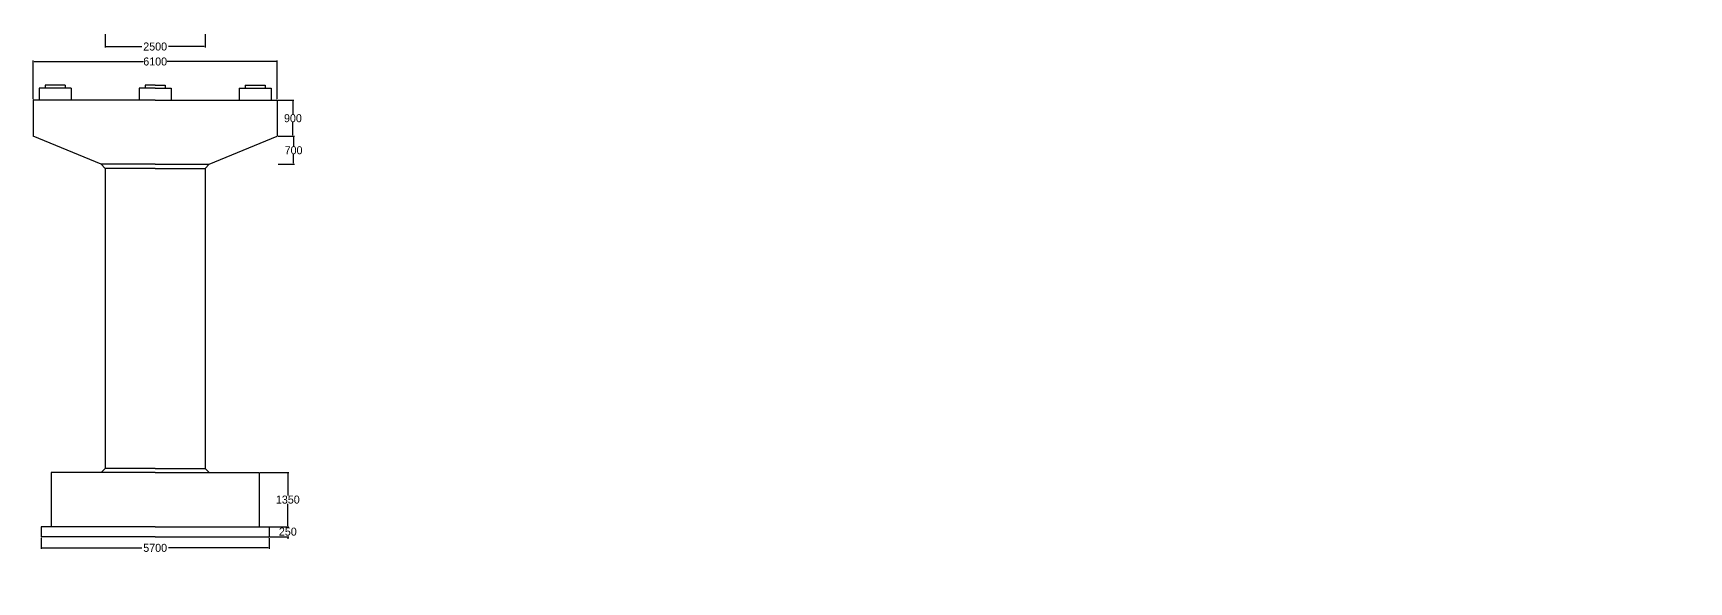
# Model space of a CAD drawing. Header units: millimetres. Extents: x -2958 to 5293396, y -10292 to 3413.
# Drawn here: x -2958 to 38420, y -10292 to 3413 of the extents above; entities that cross this region are included whole.
import ezdxf

# ---------------------------------------------------------------- set-up
doc = ezdxf.new("R2010")
doc.units = ezdxf.units.MM
doc.header["$MEASUREMENT"] = 0
doc.dimstyles.get("Standard").update_dxf_attribs({"dimtxt": 200, "dimasz": 25, "dimexe": 25, "dimexo": 25, "dimgap": 0.09, "dimtad": 0, "dimtih": 1, "dimtoh": 1, "dimdec": 0, "dimzin": 0, "dimdsep": 46, "dimtxsty": 'Standard', "dimcen": 25, "dimadec": 0, "dimazin": 0, "dimtfac": 1, "dimtdec": 0, "dimtofl": 0, "dimtmove": 0, "dimatfit": 3, "dimfxl": 0, "dimtolj": 1, "dimtzin": 0, "dimarcsym": 0})

# ---------------------------------------------------------------- blocks, each defined once
blk = doc.blocks.new('*D1')
at = {"color": 0, "lineweight": -2}
for p, q in [((-2758, -9188), (-2758, -9468)), ((-2733, -9443), (-241, -9443)), ((2917, -9443), (425, -9443)), ((2942, -9188), (2942, -9468))]:
    blk.add_line(p, q, dxfattribs=at)
at = {"color": 0}
for points in [[(-2733, -9438), (-2733, -9447), (-2758, -9443)], [(2917, -9438), (2917, -9447), (2942, -9443)]]:
    blk.add_solid(points, dxfattribs=at)
at = {"layer": 'Defpoints', "color": 0}
for p in [(-2758, -9163), (2942, -9163), (2942, -9443)]:
    blk.add_point(p, dxfattribs=at)
at = {"color": 0, "insert": (92, -9443), "char_height": 200, "attachment_point": 5}
blk.add_mtext('\\A1;5700', dxfattribs=at)
blk = doc.blocks.new('*D2')
at = {"color": 0, "lineweight": -2}
for p, q in [((2717, -7563), (3432, -7563)), ((3407, -7588), (3407, -8138)), ((3407, -8888), (3407, -8339)), ((2717, -8913), (3432, -8913))]:
    blk.add_line(p, q, dxfattribs=at)
at = {"color": 0}
for points in [[(3403, -7588), (3411, -7588), (3407, -7563)], [(3403, -8888), (3411, -8888), (3407, -8913)]]:
    blk.add_solid(points, dxfattribs=at)
at = {"layer": 'Defpoints', "color": 0}
for p in [(2692, -7563), (2692, -8913), (3407, -8913)]:
    blk.add_point(p, dxfattribs=at)
at = {"color": 0, "insert": (3407, -8238), "char_height": 200, "attachment_point": 5}
blk.add_mtext('\\A1;1350', dxfattribs=at)
blk = doc.blocks.new('*D3')
at = {"color": 0, "lineweight": -2}
for p, q in [((2967, -8913), (3432, -8913)), ((3407, -8888), (3407, -8863)), ((2967, -9163), (3432, -9163)), ((3407, -9188), (3407, -9213))]:
    blk.add_line(p, q, dxfattribs=at)
at = {"color": 0}
for points in [[(3403, -8888), (3411, -8888), (3407, -8913)], [(3403, -9188), (3411, -9188), (3407, -9163)]]:
    blk.add_solid(points, dxfattribs=at)
at = {"layer": 'Defpoints', "color": 0}
for p in [(2942, -8913), (2942, -9163), (3407, -9163)]:
    blk.add_point(p, dxfattribs=at)
at = {"color": 0, "insert": (3407, -9038), "char_height": 200, "attachment_point": 5}
blk.add_mtext('\\A1;250', dxfattribs=at)
blk = doc.blocks.new('*D4')
at = {"color": 0, "lineweight": -2}
for p, q in [((3167, 1737), (3560, 1737)), ((3535, 1712), (3535, 1387)), ((3167, 837), (3560, 837)), ((3535, 862), (3535, 1186))]:
    blk.add_line(p, q, dxfattribs=at)
at = {"color": 0}
for points in [[(3531, 1712), (3539, 1712), (3535, 1737)], [(3531, 862), (3539, 862), (3535, 837)]]:
    blk.add_solid(points, dxfattribs=at)
at = {"layer": 'Defpoints', "color": 0}
for p in [(3142, 1737), (3142, 837), (3535, 837)]:
    blk.add_point(p, dxfattribs=at)
at = {"color": 0, "insert": (3535, 1287), "char_height": 200, "attachment_point": 5}
blk.add_mtext('\\A1;900', dxfattribs=at)
blk = doc.blocks.new('*D7')
at = {"color": 0, "lineweight": -2}
for p, q in [((3167, 837), (3576, 837)), ((3551, 812), (3551, 587)), ((3167, 137), (3576, 137)), ((3551, 162), (3551, 386))]:
    blk.add_line(p, q, dxfattribs=at)
at = {"color": 0}
for points in [[(3547, 812), (3555, 812), (3551, 837)], [(3547, 162), (3555, 162), (3551, 137)]]:
    blk.add_solid(points, dxfattribs=at)
at = {"layer": 'Defpoints', "color": 0}
for p in [(3142, 837), (3551, 837), (3142, 137)]:
    blk.add_point(p, dxfattribs=at)
at = {"color": 0, "insert": (3551, 487), "char_height": 200, "attachment_point": 5}
blk.add_mtext('\\A1;700', dxfattribs=at)
blk = doc.blocks.new('*D8')
at = {"color": 0, "lineweight": -2}
for p, q in [((-2958, 1762), (-2958, 2729)), ((-2933, 2704), (-208, 2704)), ((3117, 2704), (392, 2704)), ((3142, 1762), (3142, 2729))]:
    blk.add_line(p, q, dxfattribs=at)
at = {"color": 0}
for points in [[(-2933, 2708), (-2933, 2700), (-2958, 2704)], [(3117, 2708), (3117, 2700), (3142, 2704)]]:
    blk.add_solid(points, dxfattribs=at)
at = {"layer": 'Defpoints', "color": 0}
for p in [(3142, 2704), (-2958, 1737), (3142, 1737)]:
    blk.add_point(p, dxfattribs=at)
at = {"color": 0, "insert": (92, 2704), "char_height": 200, "attachment_point": 5}
blk.add_mtext('\\A1;6100', dxfattribs=at)
blk = doc.blocks.new('*D9')
at = {"color": 0, "lineweight": -2}
for p, q in [((-1158, 3388), (-1158, 3053)), ((1342, 3388), (1342, 3053)), ((-1133, 3078), (-241, 3078)), ((1317, 3078), (425, 3078))]:
    blk.add_line(p, q, dxfattribs=at)
at = {"color": 0}
for points in [[(-1133, 3082), (-1133, 3074), (-1158, 3078)], [(1317, 3082), (1317, 3074), (1342, 3078)]]:
    blk.add_solid(points, dxfattribs=at)
at = {"layer": 'Defpoints', "color": 0}
for p in [(-1158, 3413), (1342, 3413), (1342, 3078)]:
    blk.add_point(p, dxfattribs=at)
at = {"color": 0, "insert": (92, 3078), "char_height": 200, "attachment_point": 5}
blk.add_mtext('\\A1;2500', dxfattribs=at)

msp = doc.modelspace()

# ---------------------------------------------------------------- linework, layer by layer
for p, q in [((-2658, 2114.6), (-2658, 2036.6)), ((-2158, 2114.6), (-2658, 2114.6)), ((-2158, 2114.6), (-2158, 2036.6)), ((-158, 2114.6), (-158, 2036.6)), ((92, 2114.6), (-158, 2114.6)), ((92, 2114.6), (342, 2114.6)), ((342, 2114.6), (342, 2036.6)), ((2342, 2114.6), (2842, 2114.6)), ((2342, 2114.6), (2342, 2036.6)), ((2842, 2114.6), (2842, 2036.6)), ((-2958, 1736.6), (-2958, 836.6)), ((92, 1736.6), (-2958, 1736.6)), ((-2008, 2036.6), (-2808, 2036.6)), ((-2808, 2036.6), (-2808, 1736.6)), ((-2008, 2036.6), (-2008, 1736.6)), ((-308, 2036.6), (-308, 1736.6)), ((92, 2036.6), (-308, 2036.6)), ((92, 2036.6), (492, 2036.6)), ((92, 1736.6), (3142, 1736.6)), ((492, 2036.6), (492, 1736.6)), ((2192, 2036.6), (2192, 1736.6)), ((2192, 2036.6), (2992, 2036.6)), ((2992, 2036.6), (2992, 1736.6)), ((3142, 1736.6), (3142, 836.6)), ((-1258, 136.6), (-2958, 836.6)), ((1442, 136.6), (3142, 836.6)), ((-1158, 36.6), (-1258, 136.6)), ((92, 136.6), (-1258, 136.6)), ((-1158, 36.6), (-1158, -7463.4)), ((92, 36.6), (-1158, 36.6)), ((92, 136.6), (1442, 136.6)), ((92, 36.6), (1342, 36.6)), ((1342, 36.6), (1442, 136.6)), ((1342, 36.6), (1342, -7463.4)), ((-2508, -7563.4), (-2508, -8913.4)), ((92, -7563.4), (-2508, -7563.4)), ((-1158, -7463.4), (-1258, -7563.4)), ((92, -7463.4), (-1158, -7463.4)), ((92, -7463.4), (1342, -7463.4)), ((92, -7563.4), (2692, -7563.4)), ((1342, -7463.4), (1442, -7563.4)), ((2692, -7563.4), (2692, -8913.4)), ((-2758, -8913.4), (-2758, -9163.4)), ((92, -8913.4), (-2758, -8913.4)), ((92, -8913.4), (2942, -8913.4)), ((2942, -8913.4), (2942, -9163.4)), ((92, -9163.4), (-2758, -9163.4)), ((92, -9163.4), (2942, -9163.4))]:
    msp.add_line(p, q)

# ---------------------------------------------------------------- dimensions: what is measured, and where the dimension line sits
for base, p1, p2, picture, middle in [((1342, 3078), (-1158, 3413.4), (1342, 3413.4), '*D9', (92, 3078)), ((3142, 2703.7), (-2958, 1736.6), (3142, 1736.6), '*D8', (92, 2703.7)), ((2942, -9442.5), (-2758, -9163.4), (2942, -9163.4), '*D1', (92, -9442.5))]:
    dim = msp.add_linear_dim(base=base, p1=p1, p2=p2, dimstyle='Standard')
    dim.commit()
    dim.dimension.update_dxf_attribs({"geometry": picture, "text_midpoint": middle})
for base, p1, p2, picture, middle in [((3535, 836.6), (3142, 1736.6), (3142, 836.6), '*D4', (3535, 1286.6)), ((3551.2, 836.6), (3142, 136.6), (3142, 836.6), '*D7', (3551.2, 486.6)), ((3406.9, -8913.4), (2692, -7563.4), (2692, -8913.4), '*D2', (3406.9, -8238.4)), ((3406.9, -9163.4), (2942, -8913.4), (2942, -9163.4), '*D3', (3406.9, -9038.4))]:
    dim = msp.add_linear_dim(base=base, p1=p1, p2=p2, angle=90, dimstyle='Standard')
    dim.commit()
    dim.dimension.update_dxf_attribs({"geometry": picture, "text_midpoint": middle})

doc.saveas('drawing.dxf')
